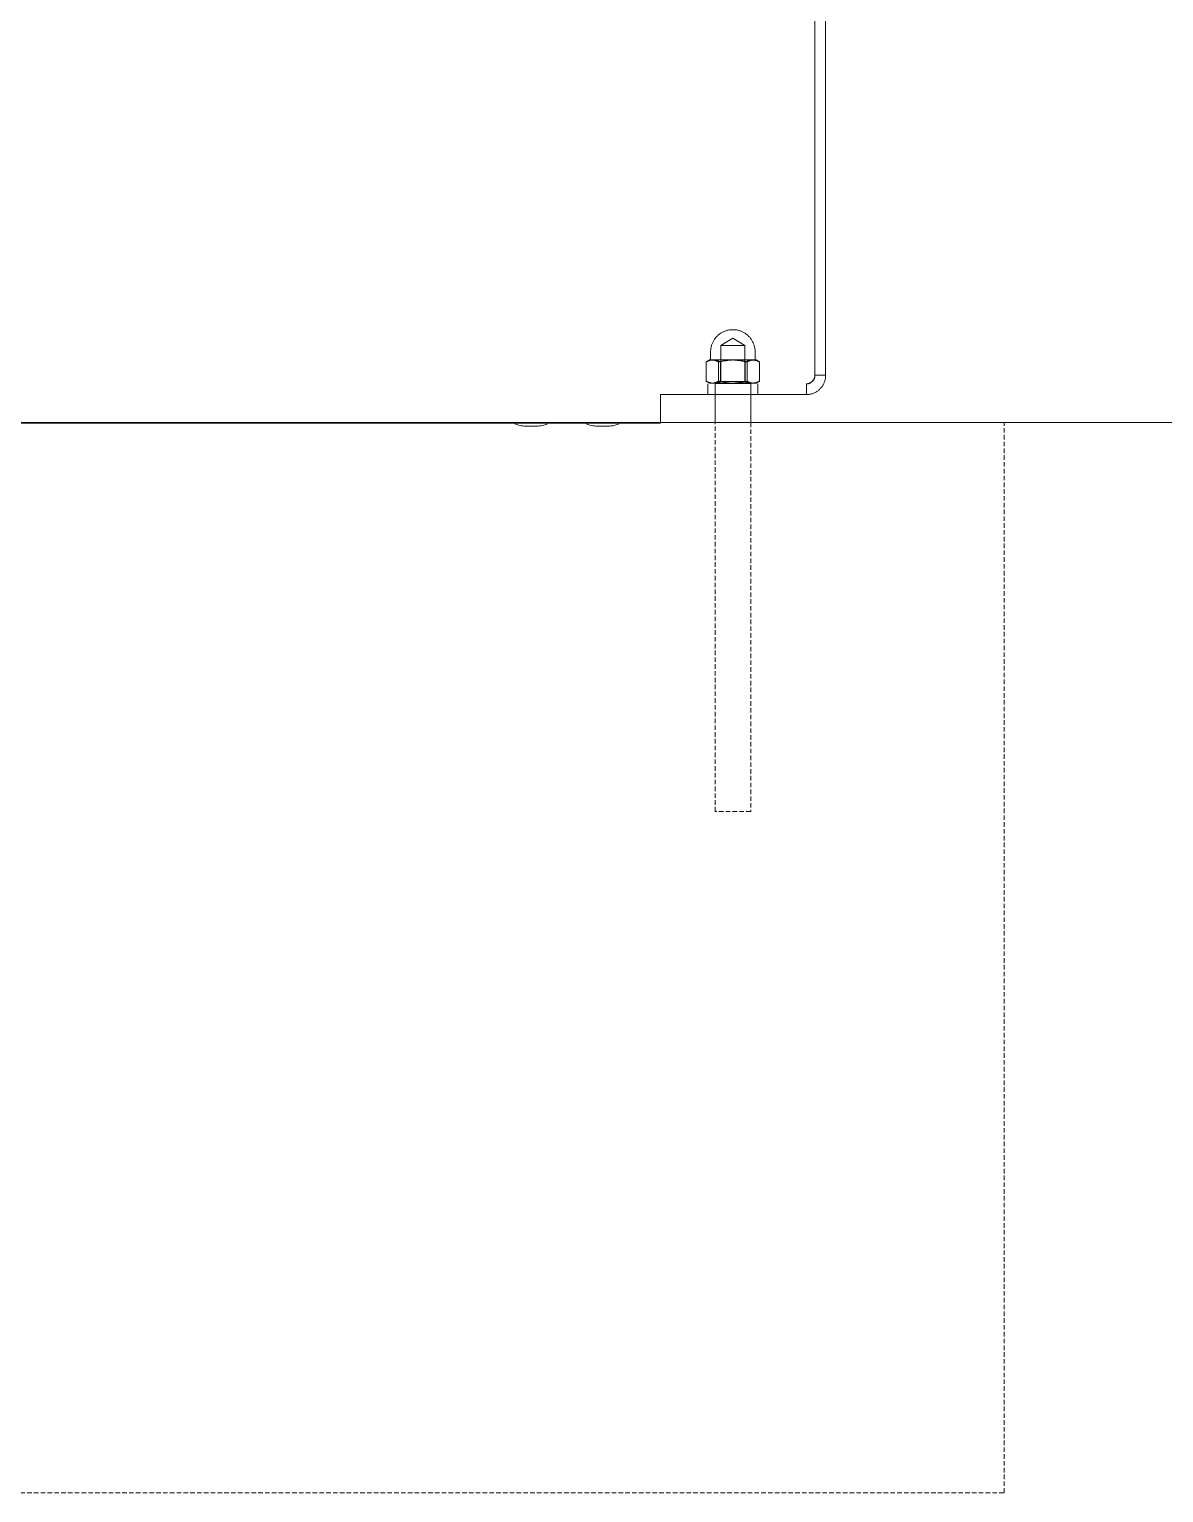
# Model space of a CAD drawing. Header units: millimetres. Extents: x 7 to 2510, y -101 to 1516.
# Drawn here: x 325 to 642.9, y 695.2 to 1105.5 of the extents above; entities that cross this region are included whole.
import ezdxf

# ---------------------------------------------------------------- set-up
doc = ezdxf.new("R2010")
doc.units = ezdxf.units.MM
doc.linetypes.add('HIDDEN', pattern=[1.905, 1.27, -0.635])
doc.layers.add('ZANO_R', color=7, linetype='Continuous', lineweight=0)
doc.layers.add('ZANO_R_przerywana', color=7, linetype='HIDDEN', lineweight=0)

msp = doc.modelspace()

# ---------------------------------------------------------------- linework, layer by layer
at = {"layer": 'ZANO_R'}
for p, q in [((545.2, 1008.46), (545.2, 1439.66)), ((548.2, 1008.46), (548.2, 1439.66)), ((516.38, 1017.31), (516.46, 1017.5)), ((516.46, 1017.5), (516.55, 1017.7)), ((516.55, 1017.7), (516.65, 1017.89)), ((516.65, 1017.89), (516.75, 1018.08)), ((516.75, 1018.08), (516.85, 1018.26)), ((516.85, 1018.26), (516.97, 1018.44)), ((516.97, 1018.44), (517.09, 1018.62)), ((517.09, 1018.62), (517.21, 1018.79)), ((517.21, 1018.79), (517.35, 1018.96)), ((517.35, 1018.96), (517.48, 1019.12)), ((517.48, 1019.12), (517.63, 1019.28)), ((517.63, 1019.28), (517.77, 1019.43)), ((517.77, 1019.43), (517.93, 1019.58)), ((517.93, 1019.58), (518.09, 1019.73)), ((518.09, 1019.73), (518.25, 1019.86)), ((518.25, 1019.86), (518.42, 1019.99)), ((518.42, 1019.99), (518.59, 1020.12)), ((518.59, 1020.12), (518.77, 1020.24)), ((518.77, 1020.24), (518.95, 1020.35)), ((518.79, 1016.86), (522.19, 1018.91)), ((518.95, 1020.35), (519.13, 1020.46)), ((519.13, 1020.46), (519.32, 1020.56)), ((519.32, 1020.56), (519.51, 1020.66)), ((519.51, 1020.66), (519.7, 1020.75)), ((519.7, 1020.75), (519.9, 1020.83)), ((519.9, 1020.83), (520.1, 1020.9)), ((520.1, 1020.9), (520.3, 1020.97)), ((520.3, 1020.97), (520.51, 1021.03)), ((520.51, 1021.03), (520.71, 1021.09)), ((520.71, 1021.09), (520.92, 1021.13)), ((520.92, 1021.13), (521.13, 1021.17)), ((521.13, 1021.17), (521.34, 1021.21)), ((521.34, 1021.21), (521.56, 1021.23)), ((521.56, 1021.23), (521.77, 1021.25)), ((521.77, 1021.25), (521.98, 1021.26)), ((521.98, 1021.26), (522.19, 1021.26)), ((522.19, 1021.26), (522.41, 1021.26)), ((522.19, 1018.91), (525.59, 1016.86)), ((522.41, 1021.26), (522.62, 1021.25)), ((522.62, 1021.25), (522.83, 1021.23)), ((522.83, 1021.23), (523.05, 1021.21)), ((523.05, 1021.21), (523.26, 1021.17)), ((523.26, 1021.17), (523.47, 1021.13)), ((523.47, 1021.13), (523.67, 1021.09)), ((523.67, 1021.09), (523.88, 1021.03)), ((523.88, 1021.03), (524.09, 1020.97)), ((524.09, 1020.97), (524.29, 1020.9)), ((524.29, 1020.9), (524.49, 1020.83)), ((524.49, 1020.83), (524.68, 1020.75)), ((524.68, 1020.75), (524.88, 1020.66)), ((524.88, 1020.66), (525.07, 1020.56)), ((525.07, 1020.56), (525.26, 1020.46)), ((525.26, 1020.46), (525.44, 1020.35)), ((525.44, 1020.35), (525.62, 1020.24)), ((525.62, 1020.24), (525.8, 1020.12)), ((525.8, 1020.12), (525.97, 1019.99)), ((525.97, 1019.99), (526.14, 1019.86)), ((526.14, 1019.86), (526.3, 1019.73)), ((526.3, 1019.73), (526.46, 1019.58)), ((526.46, 1019.58), (526.61, 1019.43)), ((526.61, 1019.43), (526.76, 1019.28)), ((526.76, 1019.28), (526.91, 1019.12)), ((526.91, 1019.12), (527.04, 1018.96)), ((527.04, 1018.96), (527.17, 1018.79)), ((527.17, 1018.79), (527.3, 1018.62)), ((527.3, 1018.62), (527.42, 1018.44)), ((527.42, 1018.44), (527.53, 1018.26)), ((527.53, 1018.26), (527.64, 1018.08)), ((527.64, 1018.08), (527.74, 1017.89)), ((527.74, 1017.89), (527.84, 1017.7)), ((527.84, 1017.7), (527.93, 1017.5)), ((527.93, 1017.5), (528.01, 1017.31)), ((515.94, 1015.01), (515.95, 1015.23)), ((515.94, 1012.88), (515.94, 1015.01)), ((515.95, 1015.23), (515.96, 1015.44)), ((515.96, 1015.44), (515.98, 1015.65)), ((515.98, 1015.65), (516, 1015.87)), ((516, 1015.87), (516.04, 1016.08)), ((516.04, 1016.08), (516.08, 1016.29)), ((516.08, 1016.29), (516.12, 1016.49)), ((516.12, 1016.49), (516.18, 1016.7)), ((516.18, 1016.7), (516.24, 1016.91)), ((516.24, 1016.91), (516.31, 1017.11)), ((516.31, 1017.11), (516.38, 1017.31)), ((519.32, 1016.86), (518.79, 1016.86)), ((518.79, 1006.71), (518.79, 1016.86)), ((525.59, 1016.86), (519.32, 1016.86)), ((525.59, 1016.86), (525.59, 1006.71)), ((528.01, 1017.31), (528.08, 1017.11)), ((528.08, 1017.11), (528.15, 1016.91)), ((528.15, 1016.91), (528.21, 1016.7)), ((528.21, 1016.7), (528.27, 1016.49)), ((528.27, 1016.49), (528.31, 1016.29)), ((528.31, 1016.29), (528.35, 1016.08)), ((528.35, 1016.08), (528.39, 1015.87)), ((528.39, 1015.87), (528.41, 1015.65)), ((528.41, 1015.65), (528.43, 1015.44)), ((528.43, 1015.44), (528.44, 1015.23)), ((528.44, 1015.23), (528.44, 1015.01)), ((528.44, 1015.01), (528.44, 1012.88)), ((514.85, 1012.28), (514.69, 1012.18)), ((514.69, 1012.18), (514.82, 1012.25)), ((514.69, 1006.84), (514.69, 1012.18)), ((514.82, 1012.25), (514.94, 1012.32)), ((514.85, 1012.28), (515.69, 1012.76)), ((515, 1012.36), (514.91, 1012.31)), ((514.94, 1012.32), (515.07, 1012.38)), ((515.09, 1012.41), (515, 1012.36)), ((515.07, 1012.38), (515.2, 1012.44)), ((515.18, 1012.46), (515.09, 1012.41)), ((515.28, 1012.5), (515.18, 1012.46)), ((515.2, 1012.44), (515.33, 1012.49)), ((515.37, 1012.54), (515.28, 1012.5)), ((515.33, 1012.49), (515.46, 1012.54)), ((515.47, 1012.58), (515.37, 1012.54)), ((515.46, 1012.54), (515.59, 1012.58)), ((515.57, 1012.61), (515.47, 1012.58)), ((515.67, 1012.64), (515.57, 1012.61)), ((515.59, 1012.58), (515.73, 1012.62)), ((515.77, 1012.67), (515.67, 1012.64)), ((516.62, 1012.76), (515.69, 1012.76)), ((515.73, 1012.62), (515.86, 1012.65)), ((515.87, 1012.69), (515.77, 1012.67)), ((515.83, 1012.77), (515.94, 1012.88)), ((515.86, 1012.65), (516, 1012.68)), ((515.97, 1012.72), (515.87, 1012.69)), ((516.07, 1012.73), (515.97, 1012.72)), ((516, 1012.68), (516.14, 1012.71)), ((516.18, 1012.75), (516.07, 1012.73)), ((516.14, 1012.71), (516.28, 1012.73)), ((516.28, 1012.76), (516.18, 1012.75)), ((516.38, 1012.76), (516.28, 1012.76)), ((516.28, 1012.73), (516.42, 1012.75)), ((516.42, 1012.75), (516.56, 1012.76)), ((516.55, 1012.76), (516.5, 1012.76)), ((516.62, 1012.75), (516.51, 1012.76)), ((516.56, 1012.76), (516.7, 1012.76)), ((516.57, 1012.76), (516.64, 1012.76)), ((516.73, 1012.74), (516.62, 1012.75)), ((516.7, 1012.76), (516.84, 1012.76)), ((516.84, 1012.72), (516.73, 1012.74)), ((516.76, 1012.76), (516.83, 1012.76)), ((522.33, 1012.76), (516.78, 1012.76)), ((516.84, 1012.76), (516.98, 1012.75)), ((516.95, 1012.7), (516.84, 1012.72)), ((517.06, 1012.68), (516.95, 1012.7)), ((516.98, 1012.75), (517.12, 1012.73)), ((517.17, 1012.65), (517.06, 1012.68)), ((517.12, 1012.73), (517.26, 1012.71)), ((517.28, 1012.62), (517.17, 1012.65)), ((517.26, 1012.71), (517.4, 1012.68)), ((517.38, 1012.59), (517.28, 1012.62)), ((517.49, 1012.55), (517.38, 1012.59)), ((517.4, 1012.68), (517.53, 1012.65)), ((517.59, 1012.51), (517.49, 1012.55)), ((517.53, 1012.65), (517.67, 1012.62)), ((517.7, 1012.46), (517.59, 1012.51)), ((517.67, 1012.62), (517.81, 1012.58)), ((517.8, 1012.41), (517.7, 1012.46)), ((517.9, 1012.36), (517.8, 1012.41)), ((517.81, 1012.58), (517.94, 1012.54)), ((518, 1012.3), (517.9, 1012.36)), ((517.94, 1012.54), (518.07, 1012.49)), ((518.09, 1012.25), (518, 1012.3)), ((518.07, 1012.49), (518.2, 1012.44)), ((518.18, 1012.18), (518.09, 1012.25)), ((518.63, 1012.31), (518.18, 1012.18)), ((518.18, 1012.18), (518.18, 1006.84)), ((518.2, 1012.44), (518.33, 1012.38)), ((518.33, 1012.38), (518.46, 1012.32)), ((518.46, 1012.32), (518.58, 1012.25)), ((518.58, 1012.25), (518.7, 1012.18)), ((519.07, 1012.42), (518.63, 1012.31)), ((518.7, 1012.18), (519.11, 1012.3)), ((518.7, 1006.84), (518.7, 1012.18)), ((519.52, 1012.52), (519.07, 1012.42)), ((519.11, 1012.3), (519.52, 1012.4)), ((519.98, 1012.6), (519.52, 1012.52)), ((519.52, 1012.4), (519.93, 1012.5)), ((519.93, 1012.5), (520.35, 1012.57)), ((520.43, 1012.66), (519.98, 1012.6)), ((520.35, 1012.57), (520.77, 1012.64)), ((520.89, 1012.71), (520.43, 1012.66)), ((520.77, 1012.64), (521.19, 1012.69)), ((521.35, 1012.75), (520.89, 1012.71)), ((521.19, 1012.69), (521.61, 1012.73)), ((521.81, 1012.76), (521.35, 1012.75)), ((521.61, 1012.73), (522.03, 1012.75)), ((521.82, 1012.76), (521.7, 1012.76)), ((522.03, 1012.75), (522.45, 1012.76)), ((522.52, 1012.75), (522.05, 1012.76)), ((522.45, 1012.76), (522.88, 1012.75)), ((522.97, 1012.71), (522.52, 1012.75)), ((527.88, 1012.76), (522.58, 1012.76)), ((522.88, 1012.75), (523.3, 1012.73)), ((523.43, 1012.66), (522.97, 1012.71)), ((523.3, 1012.73), (523.72, 1012.69)), ((523.89, 1012.6), (523.43, 1012.66)), ((523.72, 1012.69), (524.14, 1012.64)), ((524.34, 1012.52), (523.89, 1012.6)), ((524.14, 1012.64), (524.56, 1012.57)), ((524.79, 1012.42), (524.34, 1012.52)), ((524.56, 1012.57), (524.97, 1012.5)), ((525.24, 1012.31), (524.79, 1012.42)), ((524.97, 1012.5), (525.39, 1012.4)), ((525.68, 1012.18), (525.24, 1012.31)), ((525.39, 1012.4), (525.8, 1012.3)), ((525.81, 1012.26), (525.68, 1012.18)), ((525.68, 1006.84), (525.68, 1012.18)), ((525.8, 1012.3), (526.2, 1012.18)), ((525.94, 1012.32), (525.81, 1012.26)), ((526.07, 1012.39), (525.94, 1012.32)), ((526.21, 1012.44), (526.07, 1012.39)), ((526.2, 1012.18), (526.29, 1012.24)), ((526.2, 1006.84), (526.2, 1012.18)), ((526.34, 1012.5), (526.21, 1012.44)), ((526.29, 1012.24), (526.39, 1012.3)), ((526.48, 1012.55), (526.34, 1012.5)), ((526.39, 1012.3), (526.48, 1012.36)), ((526.62, 1012.59), (526.48, 1012.55)), ((526.48, 1012.36), (526.58, 1012.41)), ((526.58, 1012.41), (526.68, 1012.46)), ((526.76, 1012.63), (526.62, 1012.59)), ((526.68, 1012.46), (526.78, 1012.5)), ((526.9, 1012.66), (526.76, 1012.63)), ((526.78, 1012.5), (526.88, 1012.54)), ((526.88, 1012.54), (526.98, 1012.58)), ((527.05, 1012.69), (526.9, 1012.66)), ((526.98, 1012.58), (527.09, 1012.61)), ((527.19, 1012.72), (527.05, 1012.69)), ((527.09, 1012.61), (527.19, 1012.65)), ((527.33, 1012.74), (527.19, 1012.72)), ((527.19, 1012.65), (527.3, 1012.67)), ((527.3, 1012.67), (527.41, 1012.7)), ((527.48, 1012.75), (527.33, 1012.74)), ((527.41, 1012.7), (527.51, 1012.72)), ((527.63, 1012.76), (527.48, 1012.75)), ((527.51, 1012.72), (527.62, 1012.73)), ((527.62, 1012.73), (527.73, 1012.75)), ((527.73, 1012.75), (527.84, 1012.76)), ((527.91, 1012.75), (527.77, 1012.76)), ((527.84, 1012.76), (527.95, 1012.76)), ((528.06, 1012.74), (527.91, 1012.75)), ((527.95, 1012.76), (528.06, 1012.76)), ((528.52, 1012.76), (528, 1012.76)), ((528.06, 1012.76), (528.17, 1012.75)), ((528.2, 1012.72), (528.06, 1012.74)), ((528.17, 1012.75), (528.28, 1012.73)), ((528.34, 1012.69), (528.2, 1012.72)), ((528.28, 1012.73), (528.38, 1012.72)), ((528.49, 1012.66), (528.34, 1012.69)), ((528.38, 1012.72), (528.49, 1012.7)), ((528.44, 1012.88), (528.44, 1012.88)), ((528.44, 1012.88), (528.44, 1012.88)), ((528.44, 1012.88), (528.44, 1012.87)), ((528.44, 1012.87), (528.45, 1012.87)), ((528.45, 1012.87), (528.45, 1012.86)), ((528.45, 1012.86), (528.45, 1012.86)), ((528.45, 1012.86), (528.45, 1012.86)), ((528.45, 1012.86), (528.45, 1012.85)), ((528.45, 1012.85), (528.45, 1012.85)), ((528.45, 1012.85), (528.45, 1012.84)), ((528.45, 1012.84), (528.45, 1012.84)), ((528.45, 1012.84), (528.45, 1012.84)), ((528.45, 1012.84), (528.46, 1012.83)), ((528.46, 1012.83), (528.46, 1012.83)), ((528.46, 1012.83), (528.46, 1012.83)), ((528.46, 1012.83), (528.46, 1012.82)), ((528.46, 1012.82), (528.46, 1012.82)), ((528.46, 1012.82), (528.47, 1012.81)), ((528.47, 1012.81), (528.47, 1012.81)), ((528.47, 1012.81), (528.47, 1012.81)), ((528.47, 1012.81), (528.47, 1012.8)), ((528.47, 1012.8), (528.48, 1012.8)), ((528.48, 1012.8), (528.48, 1012.8)), ((528.48, 1012.8), (528.48, 1012.8)), ((528.48, 1012.8), (528.49, 1012.79)), ((528.49, 1012.79), (528.49, 1012.79)), ((528.49, 1012.79), (528.49, 1012.79)), ((528.49, 1012.79), (528.5, 1012.79)), ((528.49, 1012.7), (528.6, 1012.67)), ((528.63, 1012.63), (528.49, 1012.66)), ((528.5, 1012.79), (528.5, 1012.78)), ((528.5, 1012.78), (528.5, 1012.78)), ((528.5, 1012.78), (528.51, 1012.78)), ((528.51, 1012.78), (528.51, 1012.78)), ((528.51, 1012.78), (528.51, 1012.78)), ((528.51, 1012.78), (528.52, 1012.77)), ((528.52, 1012.77), (528.52, 1012.77)), ((528.52, 1012.77), (528.53, 1012.77)), ((528.65, 1012.76), (528.52, 1012.76)), ((528.53, 1012.77), (528.53, 1012.77)), ((528.53, 1012.77), (528.53, 1012.77)), ((528.53, 1012.77), (528.54, 1012.77)), ((528.54, 1012.77), (528.54, 1012.77)), ((528.54, 1012.77), (528.55, 1012.77)), ((528.54, 1012.77), (528.54, 1012.77)), ((528.54, 1012.77), (528.55, 1012.77)), ((528.55, 1012.77), (528.55, 1012.77)), ((528.6, 1012.67), (528.71, 1012.65)), ((528.77, 1012.59), (528.63, 1012.63)), ((528.68, 1012.76), (528.65, 1012.76)), ((528.69, 1012.76), (528.68, 1012.76)), ((528.69, 1012.76), (528.69, 1012.76)), ((528.69, 1012.76), (528.69, 1012.76)), ((528.69, 1012.76), (528.69, 1012.76)), ((528.69, 1012.76), (528.69, 1012.76)), ((528.69, 1012.76), (528.69, 1012.76)), ((528.69, 1012.76), (529.48, 1012.31)), ((528.71, 1012.65), (528.81, 1012.61)), ((528.9, 1012.54), (528.77, 1012.59)), ((528.81, 1012.61), (528.91, 1012.58)), ((529.04, 1012.5), (528.9, 1012.54)), ((528.91, 1012.58), (529.02, 1012.54)), ((529.02, 1012.54), (529.12, 1012.5)), ((529.18, 1012.44), (529.04, 1012.5)), ((529.12, 1012.5), (529.22, 1012.46)), ((529.31, 1012.38), (529.18, 1012.44)), ((529.22, 1012.46), (529.32, 1012.41)), ((529.44, 1012.32), (529.31, 1012.38)), ((529.32, 1012.41), (529.41, 1012.36)), ((529.41, 1012.36), (529.51, 1012.3)), ((529.57, 1012.25), (529.44, 1012.32)), ((529.51, 1012.3), (529.6, 1012.24)), ((529.69, 1012.18), (529.57, 1012.25)), ((529.6, 1012.24), (529.69, 1012.18)), ((529.69, 1012.18), (529.69, 1006.84)), ((514.82, 1006.78), (514.69, 1006.84)), ((514.69, 1006.84), (514.85, 1006.75)), ((514.94, 1006.71), (514.82, 1006.78)), ((515.69, 1006.26), (514.85, 1006.75)), ((514.91, 1006.72), (515, 1006.67)), ((515.07, 1006.65), (514.94, 1006.71)), ((515, 1006.67), (515.09, 1006.62)), ((515.2, 1006.59), (515.07, 1006.65)), ((515.09, 1006.62), (515.18, 1006.57)), ((515.18, 1006.57), (515.28, 1006.53)), ((515.19, 1003.06), (515.19, 1006.06)), ((515.33, 1006.54), (515.2, 1006.59)), ((515.28, 1006.53), (515.37, 1006.49)), ((515.46, 1006.49), (515.33, 1006.54)), ((515.37, 1006.49), (515.47, 1006.45)), ((515.59, 1006.45), (515.46, 1006.49)), ((515.47, 1006.45), (515.57, 1006.42)), ((515.57, 1006.42), (515.67, 1006.39)), ((515.73, 1006.41), (515.59, 1006.45)), ((515.67, 1006.39), (515.77, 1006.36)), ((516.64, 1006.26), (515.69, 1006.26)), ((515.86, 1006.37), (515.73, 1006.41)), ((515.77, 1006.36), (515.87, 1006.33)), ((516, 1006.34), (515.86, 1006.37)), ((515.87, 1006.33), (515.97, 1006.31)), ((515.97, 1006.31), (516.07, 1006.3)), ((516.14, 1006.32), (516, 1006.34)), ((516.07, 1006.3), (516.18, 1006.28)), ((516.28, 1006.3), (516.14, 1006.32)), ((516.18, 1006.28), (516.28, 1006.27)), ((516.42, 1006.28), (516.28, 1006.3)), ((516.28, 1006.27), (516.38, 1006.27)), ((516.56, 1006.27), (516.42, 1006.28)), ((516.5, 1006.27), (516.61, 1006.27)), ((516.7, 1006.26), (516.56, 1006.27)), ((516.61, 1006.27), (516.72, 1006.29)), ((516.84, 1006.27), (516.7, 1006.26)), ((516.72, 1006.29), (516.83, 1006.3)), ((522.33, 1006.26), (516.76, 1006.26)), ((516.83, 1006.3), (516.94, 1006.32)), ((516.98, 1006.28), (516.84, 1006.27)), ((516.94, 1006.32), (517.05, 1006.35)), ((517.12, 1006.3), (516.98, 1006.28)), ((517.05, 1006.35), (517.16, 1006.37)), ((517.26, 1006.32), (517.12, 1006.3)), ((517.16, 1006.37), (517.27, 1006.41)), ((517.2, 1006.19), (517.19, 1006.19)), ((517.19, 1006.19), (517.19, 1006.19)), ((517.19, 1006.19), (517.19, 1006.19)), ((517.19, 1006.19), (517.19, 1006.19)), ((517.19, 1006.19), (517.19, 1006.19)), ((517.19, 1006.19), (517.19, 1006.19)), ((517.19, 1003.06), (517.19, 1006.19)), ((517.22, 1006.19), (517.2, 1006.19)), ((517.2, 1006.19), (517.2, 1006.19)), ((517.3, 1006.19), (517.22, 1006.19)), ((517.4, 1006.34), (517.26, 1006.32)), ((517.27, 1006.41), (517.38, 1006.44)), ((527.19, 1006.19), (517.3, 1006.19)), ((517.38, 1006.44), (517.49, 1006.48)), ((517.53, 1006.37), (517.4, 1006.34)), ((517.49, 1006.48), (517.59, 1006.52)), ((517.67, 1006.41), (517.53, 1006.37)), ((517.59, 1006.52), (517.69, 1006.57)), ((517.81, 1006.45), (517.67, 1006.41)), ((517.69, 1006.57), (517.8, 1006.62)), ((517.8, 1006.62), (517.9, 1006.67)), ((517.94, 1006.49), (517.81, 1006.45)), ((517.9, 1006.67), (517.99, 1006.72)), ((518.07, 1006.54), (517.94, 1006.49)), ((517.99, 1006.72), (518.09, 1006.78)), ((518.2, 1006.59), (518.07, 1006.54)), ((518.09, 1006.78), (518.18, 1006.84)), ((518.18, 1006.84), (518.63, 1006.72)), ((518.19, 1006.29), (518.79, 1006.71)), ((518.19, 1006.29), (518.19, 1006.29)), ((518.19, 1006.29), (518.19, 1006.29)), ((518.19, 1006.29), (518.19, 1006.29)), ((518.19, 1006.29), (518.19, 1006.29)), ((518.19, 1006.29), (518.2, 1006.29)), ((518.19, 1006.26), (518.19, 1006.29)), ((518.33, 1006.65), (518.2, 1006.59)), ((518.2, 1006.29), (518.2, 1006.29)), ((518.2, 1006.29), (518.23, 1006.29)), ((518.23, 1006.29), (518.36, 1006.29)), ((518.46, 1006.71), (518.33, 1006.65)), ((518.36, 1006.29), (518.81, 1006.29)), ((518.58, 1006.78), (518.46, 1006.71)), ((518.7, 1006.84), (518.58, 1006.78)), ((518.63, 1006.72), (519.08, 1006.61)), ((519.11, 1006.73), (518.7, 1006.84)), ((518.79, 1006.71), (518.79, 1006.71)), ((518.79, 1006.71), (518.79, 1006.71)), ((518.79, 1006.71), (518.79, 1006.71)), ((518.79, 1006.71), (518.79, 1006.71)), ((518.79, 1006.71), (518.8, 1006.71)), ((518.8, 1006.71), (518.8, 1006.71)), ((518.8, 1006.71), (518.83, 1006.71)), ((518.81, 1006.29), (526.19, 1006.29)), ((518.83, 1006.71), (518.93, 1006.71)), ((518.93, 1006.71), (519.32, 1006.71)), ((519.08, 1006.61), (519.53, 1006.51)), ((519.52, 1006.62), (519.11, 1006.73)), ((519.32, 1006.71), (525.59, 1006.71)), ((519.93, 1006.53), (519.52, 1006.62)), ((519.53, 1006.51), (519.98, 1006.43)), ((520.35, 1006.45), (519.93, 1006.53)), ((519.98, 1006.43), (520.44, 1006.37)), ((520.77, 1006.39), (520.35, 1006.45)), ((520.44, 1006.37), (520.89, 1006.32)), ((521.19, 1006.34), (520.77, 1006.39)), ((520.89, 1006.32), (521.35, 1006.28)), ((521.61, 1006.3), (521.19, 1006.34)), ((521.35, 1006.28), (521.82, 1006.27)), ((522.03, 1006.28), (521.61, 1006.3)), ((522.45, 1006.26), (522.03, 1006.28)), ((522.05, 1006.27), (522.51, 1006.28)), ((522.88, 1006.28), (522.45, 1006.26)), ((522.51, 1006.28), (522.97, 1006.32)), ((527.89, 1006.26), (522.57, 1006.26)), ((523.3, 1006.3), (522.88, 1006.28)), ((522.97, 1006.32), (523.43, 1006.37)), ((523.72, 1006.34), (523.3, 1006.3)), ((523.43, 1006.37), (523.89, 1006.43)), ((524.14, 1006.39), (523.72, 1006.34)), ((523.89, 1006.43), (524.34, 1006.51)), ((524.56, 1006.45), (524.14, 1006.39)), ((524.34, 1006.51), (524.79, 1006.61)), ((524.97, 1006.53), (524.56, 1006.45)), ((524.79, 1006.61), (525.24, 1006.72)), ((525.39, 1006.62), (524.97, 1006.53)), ((525.24, 1006.72), (525.68, 1006.84)), ((525.8, 1006.73), (525.39, 1006.62)), ((525.59, 1006.71), (526.19, 1006.29)), ((525.81, 1006.77), (525.68, 1006.84)), ((526.2, 1006.84), (525.8, 1006.73)), ((525.94, 1006.71), (525.81, 1006.77)), ((526.07, 1006.64), (525.94, 1006.71)), ((526.21, 1006.58), (526.07, 1006.64)), ((526.19, 1006.29), (526.19, 1006.26)), ((526.29, 1006.78), (526.2, 1006.84)), ((526.34, 1006.53), (526.21, 1006.58)), ((526.39, 1006.73), (526.29, 1006.78)), ((526.48, 1006.48), (526.34, 1006.53)), ((526.48, 1006.67), (526.39, 1006.73)), ((526.58, 1006.62), (526.48, 1006.67)), ((526.62, 1006.44), (526.48, 1006.48)), ((526.68, 1006.57), (526.58, 1006.62)), ((526.76, 1006.4), (526.62, 1006.44)), ((526.78, 1006.53), (526.68, 1006.57)), ((526.9, 1006.36), (526.76, 1006.4)), ((526.88, 1006.49), (526.78, 1006.53)), ((526.98, 1006.45), (526.88, 1006.49)), ((527.05, 1006.33), (526.9, 1006.36)), ((527.09, 1006.41), (526.98, 1006.45)), ((527.19, 1006.31), (527.05, 1006.33)), ((527.19, 1006.38), (527.09, 1006.41)), ((527.3, 1006.36), (527.19, 1006.38)), ((527.33, 1006.29), (527.19, 1006.31)), ((527.19, 1006.19), (527.19, 1003.06)), ((527.41, 1006.33), (527.3, 1006.36)), ((527.48, 1006.27), (527.33, 1006.29)), ((527.51, 1006.31), (527.41, 1006.33)), ((527.63, 1006.27), (527.48, 1006.27)), ((527.62, 1006.29), (527.51, 1006.31)), ((527.73, 1006.28), (527.62, 1006.29)), ((527.84, 1006.27), (527.73, 1006.28)), ((527.9, 1006.27), (527.75, 1006.27)), ((527.95, 1006.26), (527.84, 1006.27)), ((528.04, 1006.29), (527.9, 1006.27)), ((528.06, 1006.27), (527.95, 1006.26)), ((528.52, 1006.26), (528, 1006.26)), ((528.19, 1006.31), (528.04, 1006.29)), ((528.17, 1006.28), (528.06, 1006.27)), ((528.28, 1006.29), (528.17, 1006.28)), ((528.33, 1006.33), (528.19, 1006.31)), ((528.38, 1006.31), (528.28, 1006.29)), ((528.48, 1006.36), (528.33, 1006.33)), ((528.49, 1006.33), (528.38, 1006.31)), ((528.62, 1006.4), (528.48, 1006.36)), ((528.6, 1006.36), (528.49, 1006.33)), ((528.65, 1006.26), (528.52, 1006.26)), ((528.71, 1006.38), (528.6, 1006.36)), ((528.76, 1006.44), (528.62, 1006.4)), ((528.68, 1006.26), (528.65, 1006.26)), ((528.69, 1006.26), (528.68, 1006.26)), ((529.48, 1006.72), (528.69, 1006.26)), ((528.69, 1006.26), (528.69, 1006.26)), ((528.69, 1006.26), (528.69, 1006.26)), ((528.69, 1006.26), (528.69, 1006.26)), ((528.69, 1006.26), (528.69, 1006.26)), ((528.69, 1006.26), (528.69, 1006.26)), ((528.81, 1006.41), (528.71, 1006.38)), ((528.9, 1006.48), (528.76, 1006.44)), ((528.91, 1006.45), (528.81, 1006.41)), ((529.04, 1006.53), (528.9, 1006.48)), ((529.02, 1006.49), (528.91, 1006.45)), ((529.12, 1006.53), (529.02, 1006.49)), ((529.17, 1006.58), (529.04, 1006.53)), ((529.22, 1006.57), (529.12, 1006.53)), ((529.31, 1006.64), (529.17, 1006.58)), ((529.19, 1006.06), (529.19, 1003.06)), ((529.32, 1006.62), (529.22, 1006.57)), ((529.44, 1006.71), (529.31, 1006.64)), ((529.41, 1006.67), (529.32, 1006.62)), ((529.51, 1006.73), (529.41, 1006.67)), ((529.57, 1006.77), (529.44, 1006.71)), ((529.6, 1006.78), (529.51, 1006.73)), ((529.69, 1006.84), (529.57, 1006.77)), ((529.69, 1006.84), (529.6, 1006.78)), ((542.8, 1006.06), (542.88, 1006.07)), ((542.8, 1006.06), (542.88, 1006.06)), ((542.8, 1003.06), (542.8, 1006.06)), ((542.88, 1006.06), (542.96, 1006.07)), ((542.88, 1006.07), (542.97, 1006.07)), ((542.96, 1006.07), (543.04, 1006.07)), ((542.97, 1006.07), (543.05, 1006.08)), ((543.04, 1006.07), (543.12, 1006.08)), ((543.05, 1006.08), (543.14, 1006.1)), ((543.12, 1006.08), (543.2, 1006.1)), ((543.14, 1006.1), (543.22, 1006.11)), ((543.2, 1006.1), (543.28, 1006.11)), ((543.22, 1006.11), (543.3, 1006.13)), ((543.28, 1006.11), (543.36, 1006.13)), ((543.3, 1006.13), (543.39, 1006.16)), ((543.36, 1006.13), (543.44, 1006.15)), ((543.39, 1006.16), (543.47, 1006.18)), ((543.44, 1006.15), (543.52, 1006.17)), ((543.47, 1006.18), (543.55, 1006.21)), ((543.52, 1006.17), (543.6, 1006.2)), ((543.55, 1006.21), (543.63, 1006.24)), ((543.6, 1006.2), (543.68, 1006.23)), ((543.63, 1006.24), (543.71, 1006.27)), ((543.68, 1006.23), (543.75, 1006.26)), ((543.71, 1006.27), (543.79, 1006.31)), ((543.75, 1006.26), (543.83, 1006.29)), ((543.79, 1006.31), (543.86, 1006.35)), ((543.83, 1006.29), (543.9, 1006.33)), ((543.86, 1006.35), (543.94, 1006.39)), ((543.9, 1006.33), (543.97, 1006.37)), ((543.94, 1006.39), (544.01, 1006.43)), ((543.97, 1006.37), (544.04, 1006.41)), ((544.01, 1006.43), (544.08, 1006.48)), ((544.04, 1006.41), (544.11, 1006.45)), ((544.08, 1006.48), (544.15, 1006.53)), ((544.11, 1006.45), (544.18, 1006.5)), ((544.15, 1006.53), (544.22, 1006.58)), ((544.18, 1006.5), (544.25, 1006.55)), ((544.22, 1006.58), (544.29, 1006.63)), ((544.25, 1006.55), (544.31, 1006.6)), ((544.29, 1006.63), (544.36, 1006.69)), ((544.31, 1006.6), (544.37, 1006.65)), ((544.36, 1006.69), (544.42, 1006.75)), ((544.37, 1006.65), (544.43, 1006.71)), ((544.42, 1006.75), (544.48, 1006.81)), ((544.43, 1006.71), (544.49, 1006.76)), ((544.48, 1006.81), (544.54, 1006.87)), ((544.49, 1006.76), (544.55, 1006.82)), ((544.54, 1006.87), (544.6, 1006.93)), ((544.55, 1006.82), (544.6, 1006.88)), ((544.6, 1006.93), (544.65, 1007)), ((544.6, 1006.88), (544.66, 1006.95)), ((544.65, 1007), (544.7, 1007.07)), ((544.66, 1006.95), (544.71, 1007.01)), ((544.7, 1007.07), (544.75, 1007.14)), ((544.71, 1007.01), (544.76, 1007.08)), ((544.75, 1007.14), (544.8, 1007.21)), ((544.76, 1007.08), (544.8, 1007.14)), ((544.8, 1007.21), (544.85, 1007.28)), ((544.8, 1007.14), (544.85, 1007.21)), ((544.85, 1007.28), (544.89, 1007.36)), ((544.85, 1007.21), (544.89, 1007.28)), ((544.89, 1007.36), (544.93, 1007.43)), ((544.89, 1007.28), (544.93, 1007.36)), ((544.93, 1007.43), (544.96, 1007.51)), ((544.93, 1007.36), (544.96, 1007.43)), ((544.96, 1007.51), (545, 1007.59)), ((544.96, 1007.43), (545, 1007.5)), ((545, 1007.59), (545.03, 1007.67)), ((545, 1007.5), (545.03, 1007.58)), ((545.03, 1007.67), (545.06, 1007.75)), ((545.03, 1007.58), (545.06, 1007.66)), ((545.06, 1007.75), (545.09, 1007.83)), ((545.06, 1007.66), (545.08, 1007.73)), ((545.08, 1007.73), (545.11, 1007.81)), ((545.09, 1007.83), (545.11, 1007.91)), ((545.11, 1007.91), (545.13, 1007.99)), ((545.11, 1007.81), (545.13, 1007.89)), ((545.13, 1007.99), (545.15, 1008.08)), ((545.13, 1007.89), (545.15, 1007.97)), ((545.15, 1008.08), (545.16, 1008.16)), ((545.15, 1007.97), (545.16, 1008.05)), ((545.16, 1008.16), (545.18, 1008.25)), ((545.16, 1008.05), (545.17, 1008.13)), ((545.17, 1008.13), (545.18, 1008.22)), ((545.18, 1008.25), (545.19, 1008.33)), ((545.18, 1008.22), (545.19, 1008.3)), ((545.19, 1008.42), (545.2, 1008.5)), ((545.19, 1008.38), (545.2, 1008.46)), ((545.19, 1008.33), (545.19, 1008.42)), ((545.19, 1008.3), (545.19, 1008.38)), ((545.2, 1008.46), (548.2, 1008.46)), ((547.1, 1005.2), (546.98, 1005.05)), ((547.21, 1005.35), (547.1, 1005.2)), ((547.31, 1005.5), (547.21, 1005.35)), ((547.41, 1005.66), (547.31, 1005.5)), ((547.5, 1005.81), (547.41, 1005.66)), ((547.59, 1005.98), (547.5, 1005.81)), ((547.67, 1006.14), (547.59, 1005.98)), ((547.75, 1006.31), (547.67, 1006.14)), ((547.82, 1006.48), (547.75, 1006.31)), ((547.88, 1006.65), (547.82, 1006.48)), ((547.94, 1006.83), (547.88, 1006.65)), ((548, 1007), (547.94, 1006.83)), ((548.04, 1007.18), (548, 1007)), ((548.08, 1007.36), (548.04, 1007.18)), ((548.12, 1007.54), (548.08, 1007.36)), ((548.15, 1007.73), (548.12, 1007.54)), ((548.17, 1007.91), (548.15, 1007.73)), ((548.18, 1008.09), (548.17, 1007.91)), ((548.19, 1008.28), (548.18, 1008.09)), ((548.2, 1008.46), (548.19, 1008.28)), ((501.9, 1000.46), (501.9, 1003.06)), ((501.9, 1003.06), (542.8, 1003.06)), ((517.19, 995.21), (517.19, 1003.06)), ((527.19, 1003.06), (527.19, 995.21)), ((542.98, 1003.06), (542.8, 1003.06)), ((543.16, 1003.07), (542.98, 1003.06)), ((543.35, 1003.09), (543.16, 1003.07)), ((543.53, 1003.11), (543.35, 1003.09)), ((543.71, 1003.14), (543.53, 1003.11)), ((543.89, 1003.17), (543.71, 1003.14)), ((544.07, 1003.21), (543.89, 1003.17)), ((544.25, 1003.26), (544.07, 1003.21)), ((544.43, 1003.31), (544.25, 1003.26)), ((544.6, 1003.37), (544.43, 1003.31)), ((544.78, 1003.44), (544.6, 1003.37)), ((544.95, 1003.51), (544.78, 1003.44)), ((545.12, 1003.58), (544.95, 1003.51)), ((545.28, 1003.67), (545.12, 1003.58)), ((545.44, 1003.75), (545.28, 1003.67)), ((545.6, 1003.85), (545.44, 1003.75)), ((545.76, 1003.95), (545.6, 1003.85)), ((545.91, 1004.05), (545.76, 1003.95)), ((546.06, 1004.16), (545.91, 1004.05)), ((546.2, 1004.27), (546.06, 1004.16)), ((546.34, 1004.39), (546.2, 1004.27)), ((546.48, 1004.51), (546.34, 1004.39)), ((546.61, 1004.64), (546.48, 1004.51)), ((546.74, 1004.77), (546.61, 1004.64)), ((546.87, 1004.91), (546.74, 1004.77)), ((546.98, 1005.05), (546.87, 1004.91)), ((501.9, 1000.46), (501.9, 995.06)), ((48.19, 995.21), (598.19, 995.21)), ((144.5, 995.06), (501.9, 995.06)), ((461.2, 994.96), (461.2, 995.06)), ((461.2, 994.95), (461.2, 994.96)), ((461.2, 994.94), (461.2, 994.95)), ((461.2, 994.95), (461.2, 994.95)), ((461.2, 994.93), (461.2, 994.94)), ((461.2, 994.92), (461.2, 994.93)), ((461.2, 994.93), (461.2, 994.93)), ((461.2, 994.91), (461.2, 994.92)), ((461.21, 994.9), (461.2, 994.91)), ((461.2, 994.91), (461.2, 994.91)), ((461.21, 994.89), (461.21, 994.9)), ((461.21, 994.88), (461.21, 994.89)), ((461.21, 994.89), (461.21, 994.89)), ((461.22, 994.87), (461.21, 994.88)), ((461.22, 994.86), (461.22, 994.87)), ((461.22, 994.87), (461.22, 994.87)), ((461.23, 994.86), (461.22, 994.86)), ((461.23, 994.85), (461.23, 994.86)), ((461.23, 994.84), (461.23, 994.85)), ((461.24, 994.84), (461.23, 994.84)), ((461.24, 994.83), (461.24, 994.84)), ((461.25, 994.83), (461.24, 994.83)), ((461.25, 994.82), (461.25, 994.83)), ((461.26, 994.82), (461.25, 994.82)), ((461.26, 994.81), (461.26, 994.82)), ((461.27, 994.81), (461.26, 994.81)), ((461.27, 994.8), (461.27, 994.81)), ((461.28, 994.8), (461.27, 994.8)), ((461.29, 994.79), (461.28, 994.8)), ((461.28, 994.8), (461.28, 994.8)), ((461.3, 994.78), (461.29, 994.79)), ((461.29, 994.79), (461.29, 994.79)), ((461.31, 994.78), (461.3, 994.78)), ((461.32, 994.78), (461.31, 994.78)), ((461.31, 994.78), (461.31, 994.78)), ((461.33, 994.77), (461.32, 994.78)), ((461.33, 994.77), (461.33, 994.77)), ((461.33, 994.77), (461.74, 994.64)), ((461.74, 994.64), (462.15, 994.53)), ((462.15, 994.53), (462.56, 994.42)), ((462.56, 994.42), (462.97, 994.33)), ((462.97, 994.33), (463.39, 994.26)), ((463.39, 994.26), (463.81, 994.19)), ((463.84, 994.19), (463.81, 994.19)), ((463.88, 994.18), (463.84, 994.19)), ((463.91, 994.18), (463.88, 994.18)), ((463.95, 994.18), (463.91, 994.18)), ((463.95, 994.18), (467.45, 994.18)), ((467.48, 994.18), (467.45, 994.18)), ((467.51, 994.18), (467.48, 994.18)), ((467.55, 994.19), (467.51, 994.18)), ((467.58, 994.19), (467.55, 994.19)), ((467.58, 994.19), (468, 994.26)), ((468, 994.26), (468.42, 994.33)), ((468.42, 994.33), (468.83, 994.42)), ((468.83, 994.42), (469.25, 994.53)), ((469.25, 994.53), (469.65, 994.64)), ((469.65, 994.64), (470.06, 994.77)), ((470.07, 994.77), (470.06, 994.77)), ((470.08, 994.78), (470.07, 994.78)), ((470.07, 994.78), (470.07, 994.77)), ((470.09, 994.78), (470.08, 994.78)), ((470.08, 994.78), (470.08, 994.78)), ((470.1, 994.79), (470.09, 994.78)), ((470.11, 994.8), (470.1, 994.79)), ((470.1, 994.79), (470.1, 994.79)), ((470.12, 994.8), (470.11, 994.8)), ((470.11, 994.8), (470.11, 994.8)), ((470.13, 994.81), (470.12, 994.8)), ((470.14, 994.82), (470.13, 994.81)), ((470.13, 994.81), (470.13, 994.81)), ((470.15, 994.83), (470.14, 994.82)), ((470.14, 994.82), (470.14, 994.82)), ((470.16, 994.84), (470.15, 994.84)), ((470.15, 994.84), (470.15, 994.83)), ((470.15, 994.83), (470.15, 994.83)), ((470.17, 994.86), (470.16, 994.85)), ((470.16, 994.85), (470.16, 994.84)), ((470.18, 994.87), (470.17, 994.87)), ((470.17, 994.87), (470.17, 994.86)), ((470.17, 994.86), (470.17, 994.86)), ((470.19, 994.9), (470.18, 994.89)), ((470.18, 994.89), (470.18, 994.89)), ((470.18, 994.89), (470.18, 994.88)), ((470.18, 994.88), (470.18, 994.87)), ((470.2, 994.95), (470.19, 994.94)), ((470.19, 994.94), (470.19, 994.93)), ((470.19, 994.93), (470.19, 994.93)), ((470.19, 994.93), (470.19, 994.92)), ((470.19, 994.92), (470.19, 994.91)), ((470.19, 994.91), (470.19, 994.91)), ((470.19, 994.91), (470.19, 994.9)), ((470.2, 995.06), (470.2, 994.96)), ((470.2, 994.96), (470.2, 994.95)), ((470.2, 994.95), (470.2, 994.95)), ((481.2, 994.96), (481.2, 995.06)), ((481.2, 994.95), (481.2, 994.96)), ((481.2, 994.94), (481.2, 994.95)), ((481.2, 994.95), (481.2, 994.95)), ((481.2, 994.93), (481.2, 994.94)), ((481.2, 994.92), (481.2, 994.93)), ((481.2, 994.93), (481.2, 994.93)), ((481.2, 994.91), (481.2, 994.92)), ((481.21, 994.9), (481.2, 994.91)), ((481.2, 994.91), (481.2, 994.91)), ((481.21, 994.89), (481.21, 994.9)), ((481.21, 994.88), (481.21, 994.89)), ((481.21, 994.89), (481.21, 994.89)), ((481.22, 994.87), (481.21, 994.88)), ((481.22, 994.86), (481.22, 994.87)), ((481.22, 994.87), (481.22, 994.87)), ((481.23, 994.86), (481.22, 994.86)), ((481.23, 994.85), (481.23, 994.86)), ((481.23, 994.84), (481.23, 994.85)), ((481.24, 994.84), (481.23, 994.84)), ((481.24, 994.83), (481.24, 994.84)), ((481.25, 994.83), (481.24, 994.83)), ((481.25, 994.82), (481.25, 994.83)), ((481.26, 994.82), (481.25, 994.82)), ((481.26, 994.81), (481.26, 994.82)), ((481.27, 994.81), (481.26, 994.81)), ((481.27, 994.8), (481.27, 994.81)), ((481.28, 994.8), (481.27, 994.8)), ((481.29, 994.79), (481.28, 994.8)), ((481.28, 994.8), (481.28, 994.8)), ((481.3, 994.78), (481.29, 994.79)), ((481.29, 994.79), (481.29, 994.79)), ((481.31, 994.78), (481.3, 994.78)), ((481.32, 994.78), (481.31, 994.78)), ((481.31, 994.78), (481.31, 994.78)), ((481.33, 994.77), (481.32, 994.78)), ((481.33, 994.77), (481.33, 994.77)), ((481.33, 994.77), (481.74, 994.64)), ((481.74, 994.64), (482.15, 994.53)), ((482.15, 994.53), (482.56, 994.42)), ((482.56, 994.42), (482.97, 994.33)), ((482.97, 994.33), (483.39, 994.26)), ((483.39, 994.26), (483.81, 994.19)), ((483.84, 994.19), (483.81, 994.19)), ((483.88, 994.18), (483.84, 994.19)), ((483.91, 994.18), (483.88, 994.18)), ((483.95, 994.18), (483.91, 994.18)), ((483.95, 994.18), (487.45, 994.18)), ((487.48, 994.18), (487.45, 994.18)), ((487.51, 994.18), (487.48, 994.18)), ((487.55, 994.19), (487.51, 994.18)), ((487.58, 994.19), (487.55, 994.19)), ((487.58, 994.19), (488, 994.26)), ((488, 994.26), (488.42, 994.33)), ((488.42, 994.33), (488.83, 994.42)), ((488.83, 994.42), (489.25, 994.53)), ((489.25, 994.53), (489.65, 994.64)), ((489.65, 994.64), (490.06, 994.77)), ((490.07, 994.77), (490.06, 994.77)), ((490.08, 994.78), (490.07, 994.78)), ((490.07, 994.78), (490.07, 994.77)), ((490.09, 994.78), (490.08, 994.78)), ((490.08, 994.78), (490.08, 994.78)), ((490.1, 994.79), (490.09, 994.78)), ((490.11, 994.8), (490.1, 994.79)), ((490.1, 994.79), (490.1, 994.79)), ((490.12, 994.8), (490.11, 994.8)), ((490.11, 994.8), (490.11, 994.8)), ((490.13, 994.81), (490.12, 994.8)), ((490.14, 994.82), (490.13, 994.81)), ((490.13, 994.81), (490.13, 994.81)), ((490.15, 994.83), (490.14, 994.82)), ((490.14, 994.82), (490.14, 994.82)), ((490.16, 994.84), (490.15, 994.84)), ((490.15, 994.84), (490.15, 994.83)), ((490.15, 994.83), (490.15, 994.83)), ((490.17, 994.86), (490.16, 994.85)), ((490.16, 994.85), (490.16, 994.84)), ((490.18, 994.87), (490.17, 994.87)), ((490.17, 994.87), (490.17, 994.86)), ((490.17, 994.86), (490.17, 994.86)), ((490.19, 994.9), (490.18, 994.89)), ((490.18, 994.89), (490.18, 994.89)), ((490.18, 994.89), (490.18, 994.88)), ((490.18, 994.88), (490.18, 994.87)), ((490.2, 994.95), (490.19, 994.94)), ((490.19, 994.94), (490.19, 994.93)), ((490.19, 994.93), (490.19, 994.93)), ((490.19, 994.93), (490.19, 994.92)), ((490.19, 994.92), (490.19, 994.91)), ((490.19, 994.91), (490.19, 994.91)), ((490.19, 994.91), (490.19, 994.9)), ((490.2, 995.06), (490.2, 994.96)), ((490.2, 994.96), (490.2, 994.95)), ((490.2, 994.95), (490.2, 994.95))]:
    msp.add_line(p, q, dxfattribs=at)
msp.add_lwpolyline([(12.56, 995.21), (1598.79, 995.21)], dxfattribs=at)
at = {"layer": 'ZANO_R_przerywana'}
for p, q in [((517.19, 886.19), (517.19, 995.21)), ((527.19, 995.21), (527.19, 886.19)), ((598.19, 695.21), (598.19, 995.21)), ((517.2, 886.19), (517.19, 886.19)), ((517.19, 886.19), (517.19, 886.19)), ((517.19, 886.19), (517.19, 886.19)), ((517.19, 886.19), (517.19, 886.19)), ((517.19, 886.19), (517.19, 886.19)), ((517.19, 886.19), (517.19, 886.19)), ((517.22, 886.19), (517.2, 886.19)), ((517.2, 886.19), (517.2, 886.19)), ((517.3, 886.19), (517.22, 886.19)), ((527.19, 886.19), (517.3, 886.19)), ((48.19, 695.21), (598.19, 695.21))]:
    msp.add_line(p, q, dxfattribs=at)

doc.saveas('drawing.dxf')
